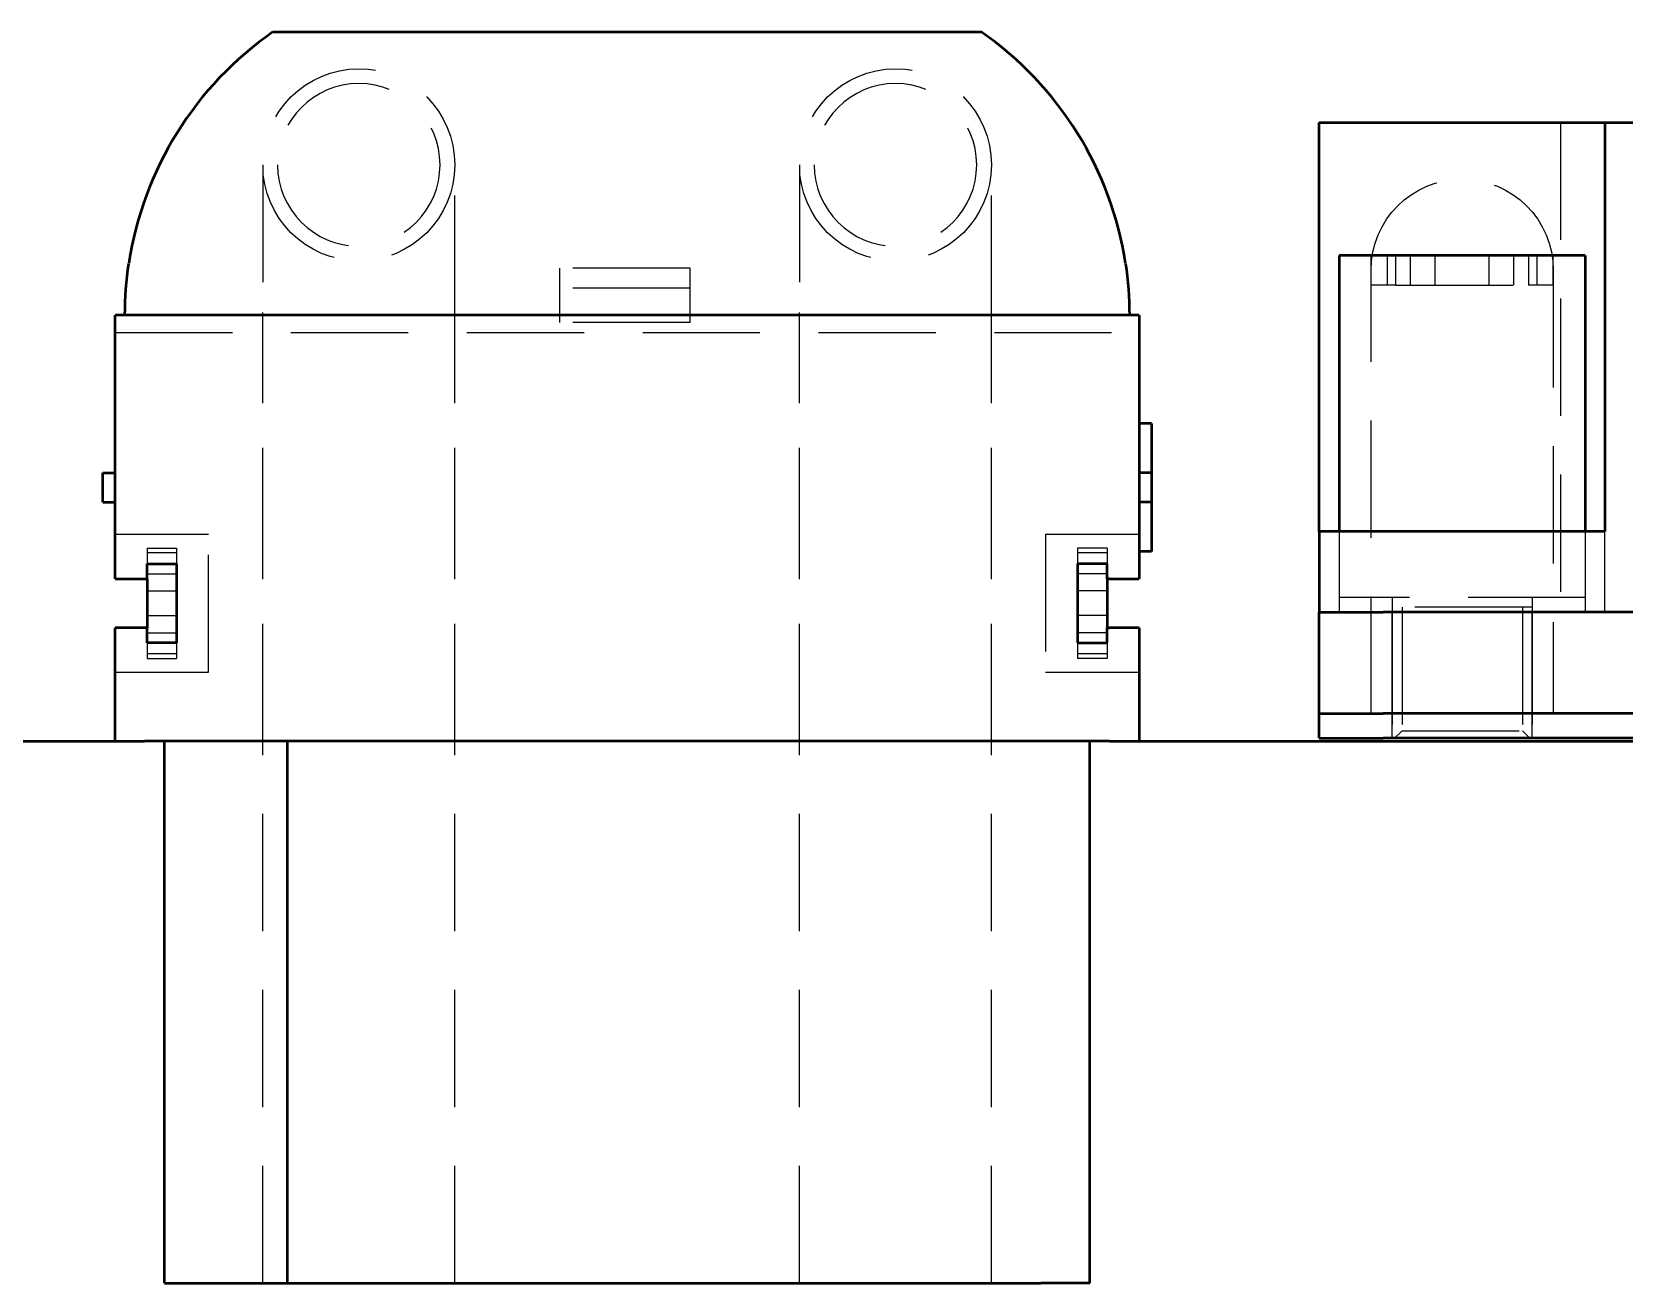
# Model space of a CAD drawing. Header units: millimetres. Extents: x 0 to 420, y 0 to 297.
# Drawn here: x 248.1 to 280.44, y 141.56 to 166.96 of the extents above; entities that cross this region are included whole.
import ezdxf

# ---------------------------------------------------------------- set-up
doc = ezdxf.new("R2010")
doc.units = ezdxf.units.MM
doc.header["$LTSCALE"] = 0.75
doc.linetypes.add('HIDDEN2', pattern=[4.7625, 3.175, -1.5875])
doc.layers.add('Hidden', color=7, linetype='HIDDEN2', lineweight=25)
doc.layers.add('Visible', color=7, linetype='Continuous', lineweight=50)

msp = doc.modelspace()

# ---------------------------------------------------------------- linework, layer by layer
at = {"layer": 'Hidden', "extrusion": (-1e-16, -1, 0)}
for p, q in [((279.146, 165.125), (279.146, 155.185)), ((252.786, 164.265), (252.786, 161.265)), ((252.786, 164.265), (252.786, 161.265)), ((256.686, 161.265), (256.686, 164.265)), ((256.686, 161.265), (256.686, 164.265)), ((263.686, 164.265), (263.686, 161.265)), ((263.686, 164.265), (263.686, 161.265)), ((267.586, 161.265), (267.586, 164.265)), ((267.586, 161.265), (267.586, 164.265)), ((275.296, 161.825), (275.296, 162.425)), ((275.621, 162.425), (275.621, 161.825)), ((275.621, 162.425), (275.621, 161.825)), ((275.796, 161.825), (275.796, 162.425)), ((276.096, 161.825), (276.096, 162.425)), ((276.596, 161.825), (276.596, 162.425)), ((277.696, 161.825), (277.696, 162.425)), ((278.196, 161.825), (278.196, 162.425)), ((278.496, 162.425), (278.496, 161.825)), ((278.671, 161.825), (278.671, 162.425)), ((278.671, 161.825), (278.671, 162.425)), ((278.996, 161.825), (278.996, 162.425)), ((258.816, 161.765), (258.816, 162.165)), ((261.466, 162.165), (258.816, 162.165)), ((261.466, 161.765), (261.466, 162.165)), ((275.296, 153.125), (275.296, 162.125)), ((278.996, 162.125), (278.996, 153.125)), ((258.816, 161.065), (258.816, 161.765)), ((261.466, 161.765), (258.816, 161.765)), ((261.466, 161.065), (261.466, 161.765)), ((275.796, 161.825), (275.296, 161.825)), ((275.796, 161.825), (275.621, 161.825)), ((275.796, 161.825), (275.621, 161.825)), ((275.796, 161.825), (278.496, 161.825)), ((278.996, 161.825), (278.496, 161.825)), ((278.671, 161.825), (278.496, 161.825)), ((278.671, 161.825), (278.496, 161.825)), ((252.786, 152.565), (252.786, 161.265)), ((252.786, 141.565), (252.786, 161.265)), ((256.686, 152.565), (256.686, 161.265)), ((256.686, 141.565), (256.686, 161.265)), ((261.466, 161.065), (258.816, 161.065)), ((263.686, 152.565), (263.686, 161.265)), ((263.686, 141.565), (263.686, 161.265)), ((267.586, 152.565), (267.586, 161.265)), ((267.586, 141.565), (267.586, 161.265)), ((249.786, 160.865), (270.586, 160.865)), ((249.786, 156.765), (251.686, 156.765)), ((251.686, 153.965), (251.686, 156.765)), ((268.686, 156.765), (268.686, 153.965)), ((268.686, 156.765), (270.586, 156.765)), ((274.646, 156.825), (274.646, 155.485)), ((279.646, 156.825), (279.646, 155.485)), ((280.046, 155.185), (280.046, 156.825)), ((250.436, 156.482), (250.436, 156.165)), ((250.436, 156.482), (251.036, 156.482)), ((250.436, 156.482), (251.036, 156.482)), ((250.436, 156.482), (250.436, 156.165)), ((250.436, 156.482), (251.036, 156.482)), ((250.436, 156.482), (250.436, 156.165)), ((251.036, 156.387), (250.436, 156.387)), ((251.036, 156.387), (250.436, 156.387)), ((251.036, 156.482), (251.036, 156.165)), ((251.036, 156.482), (251.036, 156.165)), ((251.036, 156.482), (251.036, 156.165)), ((269.336, 156.482), (269.336, 156.165)), ((269.936, 156.482), (269.336, 156.482)), ((269.336, 156.482), (269.336, 156.165)), ((269.936, 156.482), (269.336, 156.482)), ((269.336, 156.482), (269.336, 156.165)), ((269.936, 156.482), (269.336, 156.482)), ((269.936, 156.387), (269.336, 156.387)), ((269.936, 156.387), (269.336, 156.387)), ((269.936, 156.482), (269.936, 156.165)), ((269.936, 156.482), (269.936, 156.165)), ((269.936, 156.482), (269.936, 156.165)), ((250.436, 155.965), (251.036, 155.965)), ((269.936, 155.965), (269.336, 155.965)), ((250.436, 155.615), (251.036, 155.615)), ((269.936, 155.615), (269.336, 155.615)), ((274.646, 155.485), (274.646, 155.185)), ((279.646, 155.485), (274.646, 155.485)), ((275.724, 155.485), (275.724, 155.185)), ((278.568, 155.285), (275.724, 155.285)), ((275.724, 155.285), (275.724, 152.625)), ((275.924, 155.285), (275.924, 152.775)), ((278.368, 155.285), (278.368, 152.775)), ((278.568, 155.485), (278.568, 155.185)), ((278.568, 155.285), (278.568, 152.625)), ((279.646, 155.485), (279.646, 155.185)), ((250.436, 155.115), (251.036, 155.115)), ((269.936, 155.115), (269.336, 155.115)), ((275.724, 153.125), (275.724, 155.185)), ((278.568, 153.125), (278.568, 155.185)), ((250.436, 154.765), (251.036, 154.765)), ((269.936, 154.765), (269.336, 154.765)), ((250.436, 154.565), (250.436, 154.247)), ((250.436, 154.565), (250.436, 154.247)), ((250.436, 154.565), (250.436, 154.247)), ((250.436, 154.343), (251.036, 154.343)), ((250.436, 154.343), (251.036, 154.343)), ((251.036, 154.565), (251.036, 154.247)), ((251.036, 154.565), (251.036, 154.247)), ((251.036, 154.565), (251.036, 154.247)), ((269.336, 154.565), (269.336, 154.247)), ((269.336, 154.565), (269.336, 154.247)), ((269.336, 154.565), (269.336, 154.247)), ((269.336, 154.343), (269.936, 154.343)), ((269.336, 154.343), (269.936, 154.343)), ((269.936, 154.565), (269.936, 154.247)), ((269.936, 154.565), (269.936, 154.247)), ((269.936, 154.565), (269.936, 154.247)), ((249.786, 153.965), (251.686, 153.965)), ((250.436, 154.247), (251.036, 154.247)), ((250.436, 154.247), (251.036, 154.247)), ((250.436, 154.247), (251.036, 154.247)), ((268.686, 153.965), (270.586, 153.965)), ((269.936, 154.247), (269.336, 154.247)), ((269.936, 154.247), (269.336, 154.247)), ((269.936, 154.247), (269.336, 154.247)), ((275.724, 152.625), (275.724, 153.125)), ((278.568, 152.625), (278.568, 153.125)), ((275.924, 152.775), (275.774, 152.625)), ((275.924, 152.775), (278.368, 152.775)), ((278.368, 152.775), (278.518, 152.625))]:
    msp.add_line(p, q, dxfattribs=at)
at = {"layer": 'Hidden'}
for centre in [(254.736, 164.265), (254.736, 164.265), (265.636, 164.265), (265.636, 164.265)]:
    msp.add_circle(centre, 1.95, dxfattribs=at)
at = {"layer": 'Hidden', "extrusion": (0, 0, -1)}
for centre in [(-254.736, 164.265), (-265.636, 164.265)]:
    msp.add_circle(centre, 1.65, dxfattribs=at)
msp.add_arc((-277.146, 162.125), 1.85, 0, 180, dxfattribs=at)
at = {"layer": 'Visible', "extrusion": (-1e-16, -1, 0)}
for p, q in [((253.153, 166.965), (267.219, 166.965)), ((274.241, 165.125), (280.046, 165.125)), ((274.241, 156.825), (274.241, 165.125)), ((280.046, 165.125), (280.046, 156.825)), ((280.046, 165.125), (299.246, 165.125)), ((279.646, 162.425), (274.646, 162.425)), ((274.646, 162.425), (274.646, 156.825)), ((279.646, 162.425), (279.646, 156.825)), ((250.386, 161.215), (249.786, 161.215)), ((249.786, 155.865), (249.786, 161.215)), ((269.986, 161.215), (250.386, 161.215)), ((270.586, 161.215), (269.986, 161.215)), ((270.586, 161.215), (270.586, 155.865)), ((270.836, 159.015), (270.586, 159.015)), ((270.836, 159.015), (270.836, 158.015)), ((249.536, 157.415), (249.536, 158.015)), ((249.536, 158.015), (249.786, 158.015)), ((270.836, 158.015), (270.586, 158.015)), ((270.836, 158.015), (270.836, 157.415)), ((249.536, 157.415), (249.786, 157.415)), ((270.836, 157.415), (270.586, 157.415)), ((270.836, 157.415), (270.836, 156.415)), ((280.046, 156.825), (274.241, 156.825)), ((274.241, 156.825), (274.241, 155.185)), ((270.836, 156.415), (270.586, 156.415)), ((250.436, 156.165), (251.036, 156.165)), ((250.436, 155.865), (250.436, 156.165)), ((251.036, 156.165), (251.036, 154.565)), ((269.936, 156.165), (269.336, 156.165)), ((269.336, 156.165), (269.336, 154.565)), ((269.936, 155.865), (269.936, 156.165)), ((249.786, 155.865), (250.386, 155.865)), ((250.386, 155.865), (250.436, 155.865)), ((250.436, 155.865), (250.436, 154.865)), ((269.936, 155.865), (269.936, 154.865)), ((269.986, 155.865), (269.936, 155.865)), ((269.986, 155.865), (270.586, 155.865)), ((274.241, 155.185), (275.541, 155.185)), ((274.241, 153.125), (274.241, 155.185)), ((303.751, 155.185), (275.541, 155.185)), ((250.386, 154.865), (249.786, 154.865)), ((249.786, 152.565), (249.786, 154.865)), ((250.436, 154.865), (250.386, 154.865)), ((250.436, 154.565), (250.436, 154.865)), ((269.936, 154.565), (269.936, 154.865)), ((269.936, 154.865), (269.986, 154.865)), ((270.586, 154.865), (269.986, 154.865)), ((270.586, 154.865), (270.586, 152.565)), ((251.036, 154.565), (250.436, 154.565)), ((269.336, 154.565), (269.936, 154.565)), ((274.241, 152.625), (274.241, 153.125)), ((274.241, 153.125), (275.541, 153.125)), ((274.241, 153.125), (275.541, 153.125)), ((303.751, 153.125), (275.541, 153.125)), ((303.751, 153.125), (275.541, 153.125)), ((238.073, 152.565), (249.786, 152.565)), ((238.073, 152.565), (249.786, 152.565)), ((249.786, 152.565), (250.386, 152.565)), ((269.986, 152.565), (250.386, 152.565)), ((250.786, 141.565), (250.786, 152.565)), ((253.286, 141.565), (253.286, 152.565)), ((269.586, 141.565), (269.586, 152.565)), ((269.986, 152.565), (270.586, 152.565)), ((270.586, 152.565), (281.218, 152.565)), ((270.586, 152.565), (281.218, 152.565)), ((274.241, 152.625), (275.541, 152.625)), ((303.751, 152.625), (275.541, 152.625)), ((250.786, 141.565), (253.286, 141.565)), ((253.286, 141.565), (268.586, 141.565)), ((269.586, 141.565), (268.586, 141.565))]:
    msp.add_line(p, q, dxfattribs=at)
at = {"layer": 'Visible'}
for centre, start, end in [((256.985, 161.215), 124.7698, 171.374), ((263.386, 161.215), 8.6268, 55.2293)]:
    msp.add_arc(centre, 7, start, end, dxfattribs=at)
at = {"layer": 'Visible', "extrusion": (0, 0, -1)}
msp.add_ellipse((255.9, 161.332), major_axis=(0.691, 6.395), ratio=0.918421, start_param=4.595242, end_param=4.759135, dxfattribs=at)
at = {"layer": 'Visible'}
for points, knots in [([(252.994, 166.965), (252.994, 166.965), (252.999, 166.965), (253.029, 166.965), (253.041, 166.965), (253.068, 166.965), (253.082, 166.965), (253.106, 166.965), (253.115, 166.965), (253.134, 166.965), (253.143, 166.965), (253.153, 166.965)], [-0.03499294, -0.03499294, -0.03499294, -0.03499294, -0.01793572, -0.01793572, -0.01086657, -0.01086657, -0.00574086, -0.00574086, -0.00291629, -0.00291629, -0.00000209, -0.00000209, -0.00000209, -0.00000209]), ([(267.219, 166.965), (267.228, 166.965), (267.238, 166.965), (267.257, 166.965), (267.266, 166.965), (267.29, 166.965), (267.303, 166.965), (267.331, 166.965), (267.343, 166.965), (267.373, 166.965), (267.378, 166.965), (267.378, 166.965)], [-0.03496729, -0.03496729, -0.03496729, -0.03496729, -0.03206087, -0.03206087, -0.02924385, -0.02924385, -0.02412316, -0.02412316, -0.01706633, -0.01706633, -0.00000019, -0.00000019, -0.00000019, -0.00000019])]:
    msp.add_open_spline(points, degree=3, knots=knots, dxfattribs=at)
msp.add_open_spline([(270.307, 162.265), (270.359, 161.917), (270.386, 161.566), (270.386, 161.215)], degree=3, dxfattribs=at)

doc.saveas('drawing.dxf')
